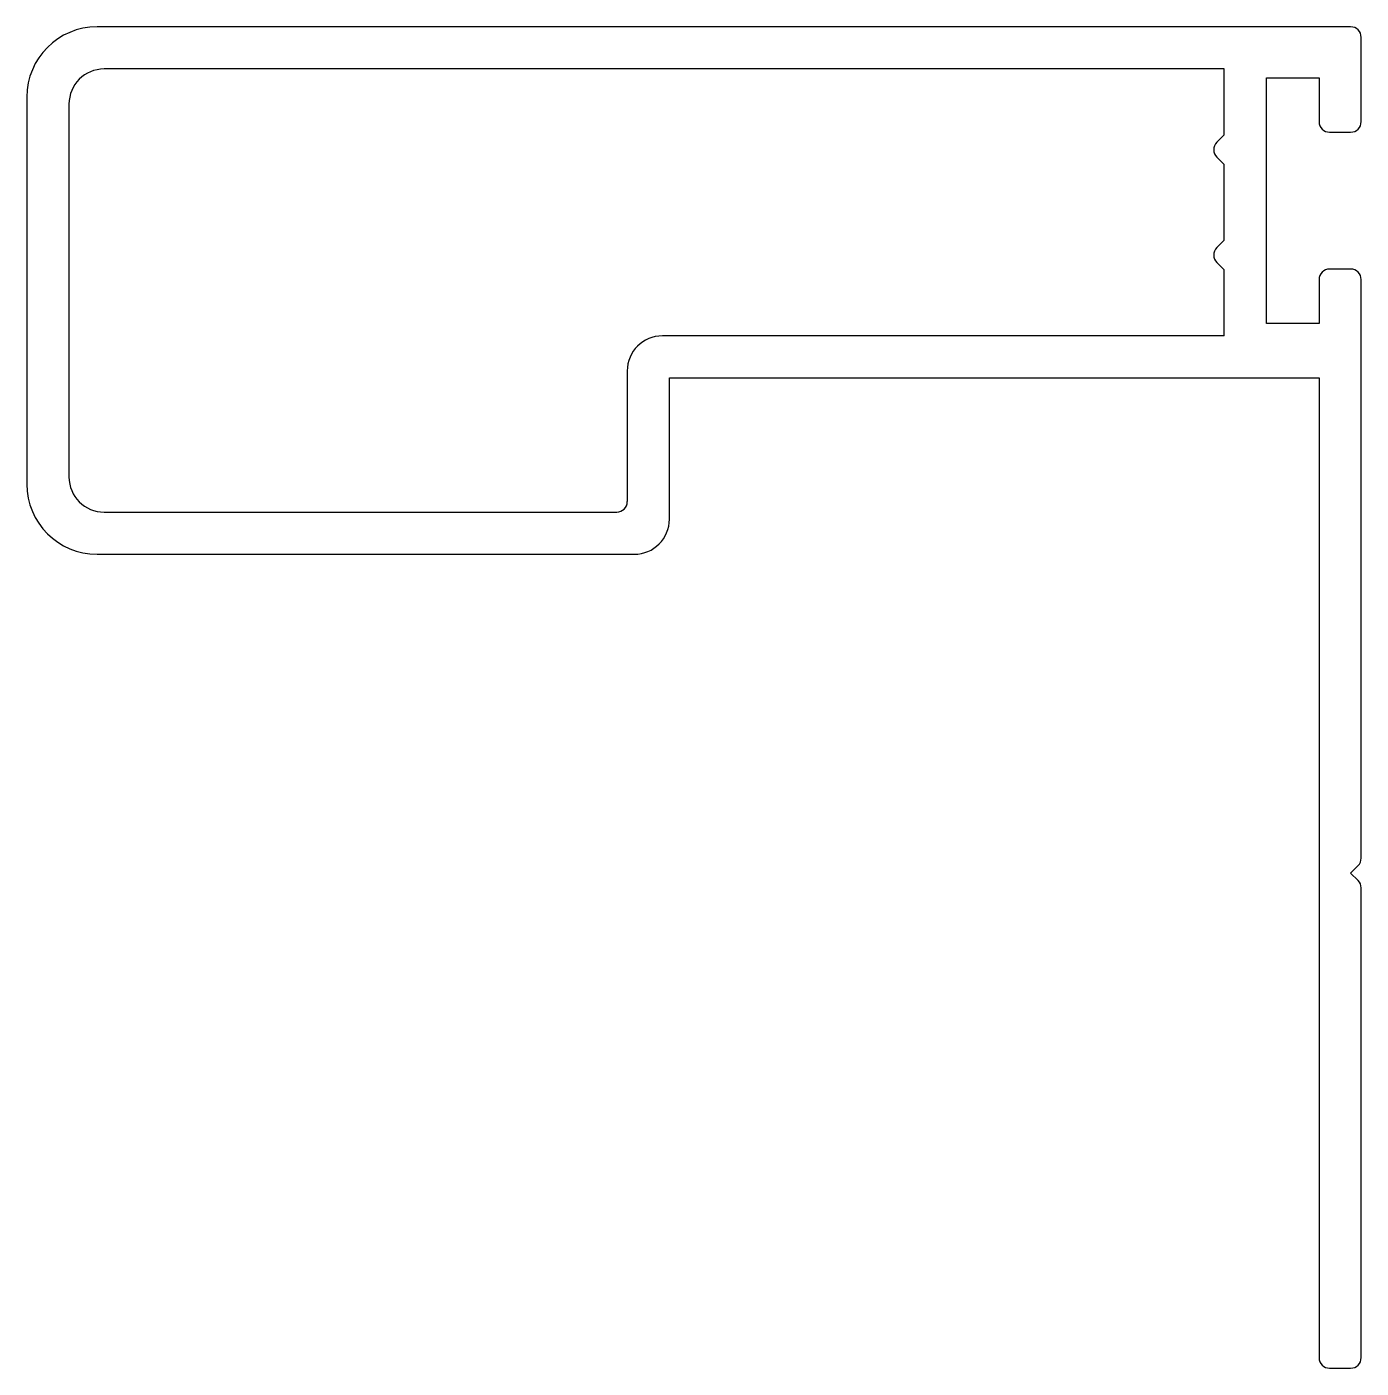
# Model space of a CAD drawing. Extents: x 58.9 to 96.9, y 21.7 to 59.9.
import ezdxf

# ---------------------------------------------------------------- set-up
doc = ezdxf.new("R2010")
doc.units = 0
doc.layers.get('0').update_dxf_attribs({"linetype": 'CONTINUOUS'})

msp = doc.modelspace()

# ---------------------------------------------------------------- linework, layer by layer
for p, q in [((96.593, 59.929), (60.893, 59.929)), ((96.893, 57.229), (96.893, 59.629)), ((92.993, 58.729), (61.093, 58.729)), ((92.993, 56.853), (92.993, 58.729)), ((94.193, 58.479), (95.693, 58.479)), ((94.193, 51.479), (94.193, 58.479)), ((95.693, 58.479), (95.693, 57.229)), ((58.893, 57.929), (58.893, 46.909)), ((60.093, 57.729), (60.093, 47.109)), ((95.993, 56.929), (96.593, 56.929)), ((92.781, 56.641), (92.993, 56.853)), ((92.993, 56.005), (92.781, 56.217)), ((92.993, 53.853), (92.993, 56.005)), ((92.781, 53.641), (92.993, 53.853)), ((92.993, 53.005), (92.781, 53.217)), ((92.993, 51.129), (92.993, 53.005)), ((95.693, 52.729), (95.693, 51.479)), ((96.593, 53.029), (95.993, 53.029)), ((96.893, 36.253), (96.893, 52.729)), ((95.693, 51.479), (94.193, 51.479)), ((92.993, 51.129), (76.993, 51.129)), ((75.993, 50.129), (75.993, 46.409)), ((77.193, 45.909), (77.193, 49.929)), ((77.193, 49.929), (95.693, 49.929)), ((95.693, 49.929), (95.693, 22.029)), ((61.093, 46.109), (75.693, 46.109)), ((60.893, 44.909), (76.193, 44.909)), ((96.593, 35.829), (96.805, 36.041)), ((96.805, 35.617), (96.593, 35.829)), ((96.893, 22.029), (96.893, 35.405)), ((95.993, 21.729), (96.593, 21.729))]:
    msp.add_line(p, q)
for centre, radius, start, end in [((60.893, 57.929), 2, 90, 180), ((96.593, 59.629), 0.3, 0, 90), ((61.093, 57.729), 1, 90, 180), ((95.993, 57.229), 0.3, 180, 270), ((96.593, 57.229), 0.3, 270, 0), ((92.993, 56.429), 0.3, 135, 225), ((92.993, 53.429), 0.3, 135, 225), ((95.993, 52.729), 0.3, 90, 180), ((96.593, 52.729), 0.3, 0, 90), ((76.993, 50.129), 1, 90, 180), ((61.093, 47.109), 1, 180, 270), ((60.893, 46.909), 2, 180, 270), ((75.693, 46.409), 0.3, 270, 0), ((76.193, 45.909), 1, 270, 0), ((96.593, 36.253), 0.3, 315, 0), ((96.593, 35.405), 0.3, 360, 45), ((95.993, 22.029), 0.3, 180, 270), ((96.593, 22.029), 0.3, 270, 0)]:
    msp.add_arc(centre, radius, start, end)

doc.saveas('drawing.dxf')
